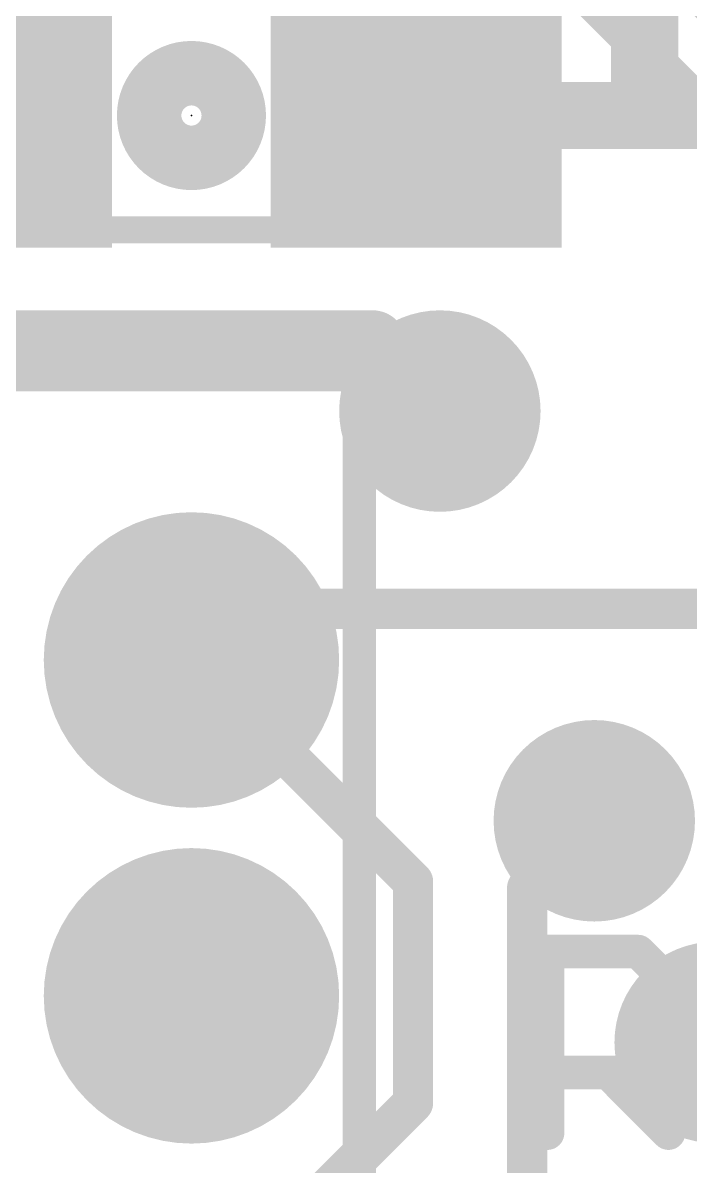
# Model space of a CAD drawing. Extents: x -33 to 74, y -20 to 37.
# Drawn here: x 10.792 to 13.317, y 3.393 to 7.716 of the extents above; entities that cross this region are included whole.
import ezdxf

# ---------------------------------------------------------------- set-up
doc = ezdxf.new("R2010")
doc.units = 0
for name, color, linetype in [('1', 12, 'CONTINUOUS'), ('16', 132, 'CONTINUOUS'), ('17', 110, 'CONTINUOUS'), ('18', 110, 'CONTINUOUS'), ('21', 41, 'CONTINUOUS'), ('23', 53, 'CONTINUOUS'), ('51', 53, 'CONTINUOUS')]:
    doc.layers.add(name, color=color, linetype=linetype)

# ---------------------------------------------------------------- blocks, each defined once
blk = doc.blocks.new('ROUNDP')
at = {"const_width": 0.5}
blk.add_lwpolyline([(0, -0.25, 1), (0, 0.25, 1), (0, -0.25)], format="xyb", dxfattribs=at)
blk = doc.blocks.new('RECT')
blk.add_solid([(-0.5, -0.5), (0.5, -0.5), (-0.5, 0.5), (0.5, 0.5)])
blk = doc.blocks.new('ROUNDV')
at = {"const_width": 0.5}
blk.add_lwpolyline([(0, -0.25, 1), (0, 0.25, 1), (0, -0.25)], format="xyb", dxfattribs=at)

msp = doc.modelspace()

# ---------------------------------------------------------------- linework, layer by layer
at = {"layer": '1'}
for points, const_width in [([(13.716, 8.382), (13.1445, 7.8105)], 0.254), ([(13.1445, 7.8105), (13.1445, 7.366)], 0.254), ([(12.28, 7.366), (13.1445, 7.366)], 0.254), ([(13.1445, 7.366), (13.804, 7.366)], 0.254), ([(9.7536, 6.5024), (12.1158, 6.5024)], 0.254), ([(12.1158, 6.5024), (12.3698, 6.2484)], 0.254), ([(11.623, 5.5), (11.43, 5.307)], 0.1524), ([(13.97, 5.5), (11.623, 5.5)], 0.1524), ([(12.7, 4.445), (12.954, 4.699)], 0.1524), ([(12.7, 2.755), (12.7, 4.445)], 0.1524)]:
    msp.add_lwpolyline(points, dxfattribs=dict(at, const_width=const_width))
for points, const_width in [([(13.0996, 7.8554, 1), (13.1894, 7.7656)], 0.127), ([(12.28, 7.4295, 1), (12.28, 7.3025)], 0.127), ([(13.1445, 7.4295, 1), (13.1445, 7.3025)], 0.127), ([(13.1445, 7.3025, 1), (13.1445, 7.4295)], 0.127), ([(13.081, 7.366, 1), (13.208, 7.366)], 0.127), ([(12.1607, 6.5473, 1), (12.0709, 6.4575)], 0.127), ([(12.1158, 6.4389, 1), (12.1158, 6.5659)], 0.127), ([(12.3249, 6.2035, 1), (12.4147, 6.2933)], 0.127), ([(11.623, 5.5381, 1), (11.623, 5.4619)], 0.0762), ([(11.6499, 5.4731, 1), (11.5961, 5.5269)], 0.0762), ([(11.4031, 5.3339, 1), (11.4569, 5.2801)], 0.0762), ([(12.9809, 4.6721, 1), (12.9271, 4.7259)], 0.0762), ([(12.7381, 4.445, 1), (12.6619, 4.445)], 0.0762), ([(12.6731, 4.4719, 1), (12.7269, 4.4181)], 0.0762)]:
    msp.add_lwpolyline(points, format="xyb", dxfattribs=dict(at, const_width=const_width))
at = {"layer": '16', "const_width": 0.1524}
for points in [[(13.5636, 7.1882), (12.3952, 8.3566)], [(13.8684, 7.3152), (13.0048, 8.1788)], [(12.2682, 4.4688), (11.43, 5.307)], [(12.2682, 3.6322), (12.2682, 4.4688)], [(11.3792, 2.7432), (12.2682, 3.6322)]]:
    msp.add_lwpolyline(points, dxfattribs=at)
at = {"layer": '16', "const_width": 0.0762}
for points in [[(11.4569, 5.3339, 1), (11.4031, 5.2801)], [(12.3063, 4.4688, 1), (12.2301, 4.4688)], [(12.2413, 4.4419, 1), (12.2951, 4.4957)], [(12.2951, 3.6053, 1), (12.2413, 3.6591)], [(12.2301, 3.6322, 1), (12.3063, 3.6322)]]:
    msp.add_lwpolyline(points, format="xyb", dxfattribs=at)
at = {"layer": '21'}
for points, const_width in [([(11.43, 7.1475, 1), (11.43, 7.5845, 1), (11.43, 7.1475)], 0.127), ([(11.43, 7.239, 1), (11.43, 7.493, 1), (11.43, 7.239)], 0.127), ([(11.43, 7.3406, 1), (11.43, 7.3914, 1), (11.43, 7.3406)], 0.127), ([(12.8088, 4.2043, 1), (12.7453, 4.2043)], 0.0635), ([(12.7771, 4.236, 1), (12.7771, 4.1725)], 0.0635), ([(13.1427, 4.2267, 1), (13.0978, 4.1818)], 0.0635), ([(13.1203, 4.1725, 1), (13.1203, 4.236)], 0.0635), ([(13.2664, 4.0899, 1), (13.2029, 4.0899)], 0.0635), ([(13.2122, 4.0674, 1), (13.2571, 4.1123)], 0.0635), ([(13.2029, 3.8611, 1), (13.2664, 3.8611)], 0.0635), ([(13.2571, 3.8386, 1), (13.2122, 3.8835)], 0.0635), ([(12.7771, 3.7784, 1), (12.7771, 3.7149)], 0.0635), ([(13.0283, 3.7691, 1), (12.9834, 3.7242)], 0.0635), ([(13.1203, 3.7149, 1), (13.1203, 3.7784)], 0.0635), ([(13.0978, 3.7691, 1), (13.1427, 3.7242)], 0.0635), ([(12.7453, 3.5179, 1), (12.8088, 3.5179)], 0.0635), ([(13.2122, 3.4954, 1), (13.2571, 3.5404)], 0.0635)]:
    msp.add_lwpolyline(points, format="xyb", dxfattribs=dict(at, const_width=const_width))
at = {"layer": '21', "const_width": 0.127}
for points in [[(12.7771, 3.5179), (12.7771, 4.2043)], [(12.7771, 4.2043), (13.1203, 4.2043)], [(13.1203, 4.2043), (13.2347, 4.0899)], [(13.2347, 4.0899), (13.2347, 3.8611)], [(13.2347, 3.8611), (13.1203, 3.7467)], [(13.1203, 3.7467), (12.7771, 3.7467)], [(13.0059, 3.7467), (13.2347, 3.5179)]]:
    msp.add_lwpolyline(points, dxfattribs=at)
at = {"layer": '23'}
msp.add_point((11.43, 7.366), dxfattribs=at)
at = {"layer": '51'}
for points, const_width in [([(11.786, 6.934), (11.074, 6.934)], 0.1016), ([(12.065, 6.387), (5.715, 6.387)], 0.127), ([(12.065, 2.957), (12.065, 6.387)], 0.127)]:
    msp.add_lwpolyline(points, dxfattribs=dict(at, const_width=const_width))
for points, const_width in [([(11.074, 6.9594, 1), (11.074, 6.9086)], 0.0508), ([(11.786, 6.9086, 1), (11.786, 6.9594)], 0.0508), ([(12.0968, 6.387, 1), (12.0333, 6.387)], 0.0635), ([(12.065, 6.3553, 1), (12.065, 6.4188)], 0.0635)]:
    msp.add_lwpolyline(points, format="xyb", dxfattribs=dict(at, const_width=const_width))

# ---------------------------------------------------------------- block references
at = {"layer": '1', "xscale": 1.1, "rotation": 180}
for p in [(10.58, 7.366), (12.28, 7.366)]:
    msp.add_blockref('RECT', p, dxfattribs=at)
at = {"layer": '17', "xscale": 1.1176, "yscale": 1.1176}
for p in [(11.43, 5.307), (11.43, 5.307), (11.43, 4.037), (11.43, 4.037)]:
    msp.add_blockref('ROUNDP', p, dxfattribs=at)
at = {"layer": '18', "xscale": 0.762, "yscale": 0.762}
for p in [(12.3698, 6.2484), (12.3698, 6.2484), (12.954, 4.699), (12.954, 4.699), (13.4112, 3.8608), (13.4112, 3.8608)]:
    msp.add_blockref('ROUNDV', p, dxfattribs=at)
at = {"layer": '51', "xscale": 0.5001, "yscale": 0.95, "rotation": 180}
for p in [(10.8498, 7.3609), (12.0182, 7.3609)]:
    msp.add_blockref('RECT', p, dxfattribs=at)

doc.saveas('drawing.dxf')
